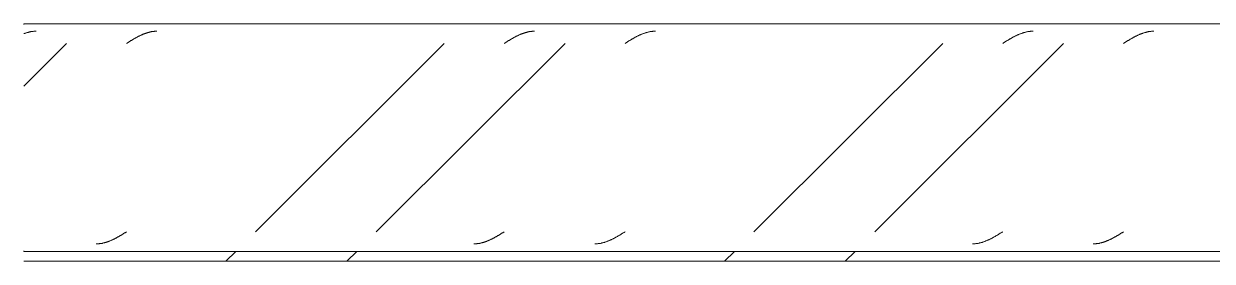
# Model space of a CAD drawing. Header units: centimetres. Extents: x -6111 to 13767, y -285 to 1600.
# Drawn here: x -5426.3 to -5306.4, y 930.5 to 954.5 of the extents above; entities that cross this region are included whole.
import ezdxf

# ---------------------------------------------------------------- set-up
doc = ezdxf.new("R2010")
doc.units = ezdxf.units.CM
doc.layers.add('S-BEAM', color=7, linetype='Continuous', lineweight=9)
pattern_1 = [(45, (0, 0), (-25.14472, 25.14472), []), (45, (0, 38.1), (-25.14472, 25.14472), [])]

# ---------------------------------------------------------------- blocks, each defined once
blk = doc.blocks.new('FP_38-Elevación Eje 1')
at = {"layer": 'S-BEAM', "color": 9, "true_color": 0xc0c0c0}
for p, q in [((-5426.34, 953.53), (-5426.29, 953.54)), ((-5426.29, 953.54), (-5426.24, 953.56)), ((-5426.24, 953.56), (-5426.19, 953.58)), ((-5426.19, 953.58), (-5426.15, 953.59)), ((-5426.15, 953.59), (-5426.1, 953.61)), ((-5426.1, 953.61), (-5426.05, 953.62)), ((-5426.05, 953.62), (-5426, 953.64)), ((-5426, 953.64), (-5425.95, 953.65)), ((-5425.95, 953.65), (-5425.91, 953.66)), ((-5425.91, 953.66), (-5425.86, 953.68)), ((-5425.86, 953.68), (-5425.81, 953.69)), ((-5425.81, 953.69), (-5425.76, 953.7)), ((-5425.76, 953.7), (-5425.71, 953.71)), ((-5425.71, 953.71), (-5425.67, 953.72)), ((-5425.67, 953.72), (-5425.62, 953.73)), ((-5425.62, 953.73), (-5425.57, 953.74)), ((-5425.57, 953.74), (-5425.52, 953.74)), ((-5425.52, 953.74), (-5425.48, 953.75)), ((-5425.48, 953.75), (-5425.43, 953.76)), ((-5425.43, 953.76), (-5425.38, 953.76)), ((-5425.38, 953.76), (-5425.33, 953.77)), ((-5425.33, 953.77), (-5425.28, 953.77)), ((-5425.28, 953.77), (-5425.24, 953.77)), ((-5425.24, 953.77), (-5425.19, 953.78)), ((-5425.19, 953.78), (-5425.14, 953.78)), ((-5425.14, 953.78), (-5425.09, 953.78)), ((-5414.9, 953.18), (-5414.85, 953.21)), ((-5414.85, 953.21), (-5414.8, 953.23)), ((-5414.8, 953.23), (-5414.75, 953.26)), ((-5414.75, 953.26), (-5414.7, 953.28)), ((-5414.7, 953.28), (-5414.65, 953.31)), ((-5414.65, 953.31), (-5414.6, 953.33)), ((-5414.6, 953.33), (-5414.56, 953.35)), ((-5414.56, 953.35), (-5414.51, 953.38)), ((-5414.51, 953.38), (-5414.46, 953.4)), ((-5414.46, 953.4), (-5414.41, 953.42)), ((-5414.41, 953.42), (-5414.36, 953.44)), ((-5414.36, 953.44), (-5414.31, 953.46)), ((-5414.31, 953.46), (-5414.26, 953.48)), ((-5414.26, 953.48), (-5414.21, 953.5)), ((-5414.21, 953.5), (-5414.17, 953.52)), ((-5414.17, 953.52), (-5414.12, 953.54)), ((-5414.12, 953.54), (-5414.07, 953.55)), ((-5414.07, 953.55), (-5414.02, 953.57)), ((-5414.02, 953.57), (-5413.97, 953.59)), ((-5413.97, 953.59), (-5413.92, 953.6)), ((-5413.92, 953.6), (-5413.87, 953.62)), ((-5413.87, 953.62), (-5413.83, 953.63)), ((-5413.83, 953.63), (-5413.78, 953.65)), ((-5413.78, 953.65), (-5413.73, 953.66)), ((-5413.73, 953.66), (-5413.68, 953.67)), ((-5413.68, 953.67), (-5413.63, 953.69)), ((-5413.63, 953.69), (-5413.58, 953.7)), ((-5413.58, 953.7), (-5413.53, 953.71)), ((-5413.53, 953.71), (-5413.49, 953.72)), ((-5413.49, 953.72), (-5413.44, 953.73)), ((-5413.44, 953.73), (-5413.39, 953.73)), ((-5413.39, 953.73), (-5413.34, 953.74)), ((-5413.34, 953.74), (-5413.29, 953.75)), ((-5413.29, 953.75), (-5413.24, 953.76)), ((-5413.24, 953.76), (-5413.19, 953.76)), ((-5413.19, 953.76), (-5413.15, 953.77)), ((-5413.15, 953.77), (-5413.1, 953.77)), ((-5413.1, 953.77), (-5413.05, 953.77)), ((-5413.05, 953.77), (-5413, 953.78)), ((-5413, 953.78), (-5412.95, 953.78)), ((-5412.95, 953.78), (-5412.9, 953.78)), ((-5376.8, 953.18), (-5376.75, 953.21)), ((-5376.75, 953.21), (-5376.7, 953.23)), ((-5376.7, 953.23), (-5376.65, 953.26)), ((-5376.65, 953.26), (-5376.6, 953.28)), ((-5376.6, 953.28), (-5376.55, 953.31)), ((-5376.55, 953.31), (-5376.5, 953.33)), ((-5376.5, 953.33), (-5376.46, 953.35)), ((-5376.46, 953.35), (-5376.41, 953.38)), ((-5376.41, 953.38), (-5376.36, 953.4)), ((-5376.36, 953.4), (-5376.31, 953.42)), ((-5376.31, 953.42), (-5376.26, 953.44)), ((-5376.26, 953.44), (-5376.21, 953.46)), ((-5376.21, 953.46), (-5376.16, 953.48)), ((-5376.16, 953.48), (-5376.11, 953.5)), ((-5376.11, 953.5), (-5376.07, 953.52)), ((-5376.07, 953.52), (-5376.02, 953.54)), ((-5376.02, 953.54), (-5375.97, 953.55)), ((-5375.97, 953.55), (-5375.92, 953.57)), ((-5375.92, 953.57), (-5375.87, 953.59)), ((-5375.87, 953.59), (-5375.82, 953.6)), ((-5375.82, 953.6), (-5375.77, 953.62)), ((-5375.77, 953.62), (-5375.73, 953.63)), ((-5375.73, 953.63), (-5375.68, 953.65)), ((-5375.68, 953.65), (-5375.63, 953.66)), ((-5375.63, 953.66), (-5375.58, 953.67)), ((-5375.58, 953.67), (-5375.53, 953.69)), ((-5375.53, 953.69), (-5375.48, 953.7)), ((-5375.48, 953.7), (-5375.43, 953.71)), ((-5375.43, 953.71), (-5375.39, 953.72)), ((-5375.39, 953.72), (-5375.34, 953.73)), ((-5375.34, 953.73), (-5375.29, 953.73)), ((-5375.29, 953.73), (-5375.24, 953.74)), ((-5375.24, 953.74), (-5375.19, 953.75)), ((-5375.19, 953.75), (-5375.14, 953.76)), ((-5375.14, 953.76), (-5375.09, 953.76)), ((-5375.09, 953.76), (-5375.05, 953.77)), ((-5375.05, 953.77), (-5375, 953.77)), ((-5375, 953.77), (-5374.95, 953.77)), ((-5374.95, 953.77), (-5374.9, 953.78)), ((-5374.9, 953.78), (-5374.85, 953.78)), ((-5374.85, 953.78), (-5374.8, 953.78)), ((-5364.61, 953.18), (-5364.56, 953.21)), ((-5364.56, 953.21), (-5364.51, 953.23)), ((-5364.51, 953.23), (-5364.46, 953.26)), ((-5364.46, 953.26), (-5364.41, 953.28)), ((-5364.41, 953.28), (-5364.36, 953.31)), ((-5364.36, 953.31), (-5364.31, 953.33)), ((-5364.31, 953.33), (-5364.27, 953.35)), ((-5364.27, 953.35), (-5364.22, 953.38)), ((-5364.22, 953.38), (-5364.17, 953.4)), ((-5364.17, 953.4), (-5364.12, 953.42)), ((-5364.12, 953.42), (-5364.07, 953.44)), ((-5364.07, 953.44), (-5364.02, 953.46)), ((-5364.02, 953.46), (-5363.97, 953.48)), ((-5363.97, 953.48), (-5363.93, 953.5)), ((-5363.93, 953.5), (-5363.88, 953.52)), ((-5363.88, 953.52), (-5363.83, 953.54)), ((-5363.83, 953.54), (-5363.78, 953.55)), ((-5363.78, 953.55), (-5363.73, 953.57)), ((-5363.73, 953.57), (-5363.68, 953.59)), ((-5363.68, 953.59), (-5363.63, 953.6)), ((-5363.63, 953.6), (-5363.59, 953.62)), ((-5363.59, 953.62), (-5363.54, 953.63)), ((-5363.54, 953.63), (-5363.49, 953.65)), ((-5363.49, 953.65), (-5363.44, 953.66)), ((-5363.44, 953.66), (-5363.39, 953.67)), ((-5363.39, 953.67), (-5363.34, 953.69)), ((-5363.34, 953.69), (-5363.29, 953.7)), ((-5363.29, 953.7), (-5363.25, 953.71)), ((-5363.25, 953.71), (-5363.2, 953.72)), ((-5363.2, 953.72), (-5363.15, 953.73)), ((-5363.15, 953.73), (-5363.1, 953.73)), ((-5363.1, 953.73), (-5363.05, 953.74)), ((-5363.05, 953.74), (-5363, 953.75)), ((-5363, 953.75), (-5362.95, 953.76)), ((-5362.95, 953.76), (-5362.91, 953.76)), ((-5362.91, 953.76), (-5362.86, 953.77)), ((-5362.86, 953.77), (-5362.81, 953.77)), ((-5362.81, 953.77), (-5362.76, 953.77)), ((-5362.76, 953.77), (-5362.71, 953.78)), ((-5362.71, 953.78), (-5362.66, 953.78)), ((-5362.66, 953.78), (-5362.61, 953.78)), ((-5326.51, 953.18), (-5326.46, 953.21)), ((-5326.46, 953.21), (-5326.41, 953.23)), ((-5326.41, 953.23), (-5326.36, 953.26)), ((-5326.36, 953.26), (-5326.31, 953.28)), ((-5326.31, 953.28), (-5326.26, 953.31)), ((-5326.26, 953.31), (-5326.21, 953.33)), ((-5326.21, 953.33), (-5326.17, 953.35)), ((-5326.17, 953.35), (-5326.12, 953.38)), ((-5326.12, 953.38), (-5326.07, 953.4)), ((-5326.07, 953.4), (-5326.02, 953.42)), ((-5326.02, 953.42), (-5325.97, 953.44)), ((-5325.97, 953.44), (-5325.92, 953.46)), ((-5325.92, 953.46), (-5325.87, 953.48)), ((-5325.87, 953.48), (-5325.83, 953.5)), ((-5325.83, 953.5), (-5325.78, 953.52)), ((-5325.78, 953.52), (-5325.73, 953.54)), ((-5325.73, 953.54), (-5325.68, 953.55)), ((-5325.68, 953.55), (-5325.63, 953.57)), ((-5325.63, 953.57), (-5325.58, 953.59)), ((-5325.58, 953.59), (-5325.53, 953.6)), ((-5325.53, 953.6), (-5325.49, 953.62)), ((-5325.49, 953.62), (-5325.44, 953.63)), ((-5325.44, 953.63), (-5325.39, 953.65)), ((-5325.39, 953.65), (-5325.34, 953.66)), ((-5325.34, 953.66), (-5325.29, 953.67)), ((-5325.29, 953.67), (-5325.24, 953.69)), ((-5325.24, 953.69), (-5325.19, 953.7)), ((-5325.19, 953.7), (-5325.15, 953.71)), ((-5325.15, 953.71), (-5325.1, 953.72)), ((-5325.1, 953.72), (-5325.05, 953.73)), ((-5325.05, 953.73), (-5325, 953.73)), ((-5325, 953.73), (-5324.95, 953.74)), ((-5324.95, 953.74), (-5324.9, 953.75)), ((-5324.9, 953.75), (-5324.85, 953.76)), ((-5324.85, 953.76), (-5324.81, 953.76)), ((-5324.81, 953.76), (-5324.76, 953.77)), ((-5324.76, 953.77), (-5324.71, 953.77)), ((-5324.71, 953.77), (-5324.66, 953.77)), ((-5324.66, 953.77), (-5324.61, 953.78)), ((-5324.61, 953.78), (-5324.56, 953.78)), ((-5324.56, 953.78), (-5324.51, 953.78)), ((-5314.32, 953.18), (-5314.27, 953.21)), ((-5314.27, 953.21), (-5314.22, 953.23)), ((-5314.22, 953.23), (-5314.17, 953.26)), ((-5314.17, 953.26), (-5314.12, 953.28)), ((-5314.12, 953.28), (-5314.07, 953.31)), ((-5314.07, 953.31), (-5314.02, 953.33)), ((-5314.02, 953.33), (-5313.98, 953.35)), ((-5313.98, 953.35), (-5313.93, 953.38)), ((-5313.93, 953.38), (-5313.88, 953.4)), ((-5313.88, 953.4), (-5313.83, 953.42)), ((-5313.83, 953.42), (-5313.78, 953.44)), ((-5313.78, 953.44), (-5313.73, 953.46)), ((-5313.73, 953.46), (-5313.68, 953.48)), ((-5313.68, 953.48), (-5313.64, 953.5)), ((-5313.64, 953.5), (-5313.59, 953.52)), ((-5313.59, 953.52), (-5313.54, 953.54)), ((-5313.54, 953.54), (-5313.49, 953.55)), ((-5313.49, 953.55), (-5313.44, 953.57)), ((-5313.44, 953.57), (-5313.39, 953.59)), ((-5313.39, 953.59), (-5313.34, 953.6)), ((-5313.34, 953.6), (-5313.3, 953.62)), ((-5313.3, 953.62), (-5313.25, 953.63)), ((-5313.25, 953.63), (-5313.2, 953.65)), ((-5313.2, 953.65), (-5313.15, 953.66)), ((-5313.15, 953.66), (-5313.1, 953.67)), ((-5313.1, 953.67), (-5313.05, 953.69)), ((-5313.05, 953.69), (-5313, 953.7)), ((-5313, 953.7), (-5312.96, 953.71)), ((-5312.96, 953.71), (-5312.91, 953.72)), ((-5312.91, 953.72), (-5312.86, 953.73)), ((-5312.86, 953.73), (-5312.81, 953.73)), ((-5312.81, 953.73), (-5312.76, 953.74)), ((-5312.76, 953.74), (-5312.71, 953.75)), ((-5312.71, 953.75), (-5312.66, 953.76)), ((-5312.66, 953.76), (-5312.62, 953.76)), ((-5312.62, 953.76), (-5312.57, 953.77)), ((-5312.57, 953.77), (-5312.52, 953.77)), ((-5312.52, 953.77), (-5312.47, 953.77)), ((-5312.47, 953.77), (-5312.42, 953.78)), ((-5312.42, 953.78), (-5312.37, 953.78)), ((-5312.37, 953.78), (-5312.32, 953.78)), ((-5415.96, 952.55), (-5415.92, 952.58)), ((-5415.92, 952.58), (-5415.87, 952.61)), ((-5415.87, 952.61), (-5415.82, 952.64)), ((-5415.82, 952.64), (-5415.77, 952.67)), ((-5415.77, 952.67), (-5415.72, 952.7)), ((-5415.72, 952.7), (-5415.67, 952.73)), ((-5415.67, 952.73), (-5415.62, 952.76)), ((-5415.62, 952.76), (-5415.58, 952.79)), ((-5415.58, 952.79), (-5415.53, 952.82)), ((-5415.53, 952.82), (-5415.48, 952.85)), ((-5415.48, 952.85), (-5415.43, 952.88)), ((-5415.43, 952.88), (-5415.38, 952.91)), ((-5415.38, 952.91), (-5415.33, 952.94)), ((-5415.33, 952.94), (-5415.28, 952.96)), ((-5415.28, 952.96), (-5415.24, 952.99)), ((-5415.24, 952.99), (-5415.19, 953.02)), ((-5415.19, 953.02), (-5415.14, 953.05)), ((-5415.14, 953.05), (-5415.09, 953.08)), ((-5415.09, 953.08), (-5415.04, 953.1)), ((-5415.04, 953.1), (-5414.99, 953.13)), ((-5414.99, 953.13), (-5414.94, 953.16)), ((-5414.94, 953.16), (-5414.9, 953.18)), ((-5377.86, 952.55), (-5377.82, 952.58)), ((-5377.82, 952.58), (-5377.77, 952.61)), ((-5377.77, 952.61), (-5377.72, 952.64)), ((-5377.72, 952.64), (-5377.67, 952.67)), ((-5377.67, 952.67), (-5377.62, 952.7)), ((-5377.62, 952.7), (-5377.57, 952.73)), ((-5377.57, 952.73), (-5377.52, 952.76)), ((-5377.52, 952.76), (-5377.48, 952.79)), ((-5377.48, 952.79), (-5377.43, 952.82)), ((-5377.43, 952.82), (-5377.38, 952.85)), ((-5377.38, 952.85), (-5377.33, 952.88)), ((-5377.33, 952.88), (-5377.28, 952.91)), ((-5377.28, 952.91), (-5377.23, 952.94)), ((-5377.23, 952.94), (-5377.18, 952.96)), ((-5377.18, 952.96), (-5377.14, 952.99)), ((-5377.14, 952.99), (-5377.09, 953.02)), ((-5377.09, 953.02), (-5377.04, 953.05)), ((-5377.04, 953.05), (-5376.99, 953.08)), ((-5376.99, 953.08), (-5376.94, 953.1)), ((-5376.94, 953.1), (-5376.89, 953.13)), ((-5376.89, 953.13), (-5376.84, 953.16)), ((-5376.84, 953.16), (-5376.8, 953.18)), ((-5365.68, 952.55), (-5365.63, 952.58)), ((-5365.63, 952.58), (-5365.58, 952.61)), ((-5365.58, 952.61), (-5365.53, 952.64)), ((-5365.53, 952.64), (-5365.48, 952.67)), ((-5365.48, 952.67), (-5365.43, 952.7)), ((-5365.43, 952.7), (-5365.38, 952.73)), ((-5365.38, 952.73), (-5365.33, 952.76)), ((-5365.33, 952.76), (-5365.29, 952.79)), ((-5365.29, 952.79), (-5365.24, 952.82)), ((-5365.24, 952.82), (-5365.19, 952.85)), ((-5365.19, 952.85), (-5365.14, 952.88)), ((-5365.14, 952.88), (-5365.09, 952.91)), ((-5365.09, 952.91), (-5365.04, 952.94)), ((-5365.04, 952.94), (-5364.99, 952.96)), ((-5364.99, 952.96), (-5364.95, 952.99)), ((-5364.95, 952.99), (-5364.9, 953.02)), ((-5364.9, 953.02), (-5364.85, 953.05)), ((-5364.85, 953.05), (-5364.8, 953.08)), ((-5364.8, 953.08), (-5364.75, 953.1)), ((-5364.75, 953.1), (-5364.7, 953.13)), ((-5364.7, 953.13), (-5364.65, 953.16)), ((-5364.65, 953.16), (-5364.61, 953.18)), ((-5327.58, 952.55), (-5327.53, 952.58)), ((-5327.53, 952.58), (-5327.48, 952.61)), ((-5327.48, 952.61), (-5327.43, 952.64)), ((-5327.43, 952.64), (-5327.38, 952.67)), ((-5327.38, 952.67), (-5327.33, 952.7)), ((-5327.33, 952.7), (-5327.28, 952.73)), ((-5327.28, 952.73), (-5327.23, 952.76)), ((-5327.23, 952.76), (-5327.19, 952.79)), ((-5327.19, 952.79), (-5327.14, 952.82)), ((-5327.14, 952.82), (-5327.09, 952.85)), ((-5327.09, 952.85), (-5327.04, 952.88)), ((-5327.04, 952.88), (-5326.99, 952.91)), ((-5326.99, 952.91), (-5326.94, 952.94)), ((-5326.94, 952.94), (-5326.89, 952.96)), ((-5326.89, 952.96), (-5326.85, 952.99)), ((-5326.85, 952.99), (-5326.8, 953.02)), ((-5326.8, 953.02), (-5326.75, 953.05)), ((-5326.75, 953.05), (-5326.7, 953.08)), ((-5326.7, 953.08), (-5326.65, 953.1)), ((-5326.65, 953.1), (-5326.6, 953.13)), ((-5326.6, 953.13), (-5326.55, 953.16)), ((-5326.55, 953.16), (-5326.51, 953.18)), ((-5315.39, 952.55), (-5315.34, 952.58)), ((-5315.34, 952.58), (-5315.29, 952.61)), ((-5315.29, 952.61), (-5315.24, 952.64)), ((-5315.24, 952.64), (-5315.19, 952.67)), ((-5315.19, 952.67), (-5315.14, 952.7)), ((-5315.14, 952.7), (-5315.09, 952.73)), ((-5315.09, 952.73), (-5315.05, 952.76)), ((-5315.05, 952.76), (-5315, 952.79)), ((-5315, 952.79), (-5314.95, 952.82)), ((-5314.95, 952.82), (-5314.9, 952.85)), ((-5314.9, 952.85), (-5314.85, 952.88)), ((-5314.85, 952.88), (-5314.8, 952.91)), ((-5314.8, 952.91), (-5314.75, 952.94)), ((-5314.75, 952.94), (-5314.71, 952.96)), ((-5314.71, 952.96), (-5314.66, 952.99)), ((-5314.66, 952.99), (-5314.61, 953.02)), ((-5314.61, 953.02), (-5314.56, 953.05)), ((-5314.56, 953.05), (-5314.51, 953.08)), ((-5314.51, 953.08), (-5314.46, 953.1)), ((-5314.46, 953.1), (-5314.41, 953.13)), ((-5314.41, 953.13), (-5314.37, 953.16)), ((-5314.37, 953.16), (-5314.32, 953.18))]:
    blk.add_line(p, q, dxfattribs=at)
blk = doc.blocks.new('FP_39-Elevación Eje 1')
at = {"layer": 'S-BEAM', "color": 9, "true_color": 0xc0c0c0}
for p, q in [((-5417.18, 932.8), (-5417.13, 932.83)), ((-5417.13, 932.83), (-5417.08, 932.85)), ((-5417.08, 932.85), (-5417.03, 932.88)), ((-5417.03, 932.88), (-5416.99, 932.9)), ((-5416.99, 932.9), (-5416.94, 932.93)), ((-5416.94, 932.93), (-5416.89, 932.96)), ((-5416.89, 932.96), (-5416.84, 932.99)), ((-5416.84, 932.99), (-5416.79, 933.01)), ((-5416.79, 933.01), (-5416.74, 933.04)), ((-5416.74, 933.04), (-5416.69, 933.07)), ((-5416.69, 933.07), (-5416.64, 933.1)), ((-5416.64, 933.1), (-5416.6, 933.13)), ((-5416.6, 933.13), (-5416.55, 933.15)), ((-5416.55, 933.15), (-5416.5, 933.18)), ((-5416.5, 933.18), (-5416.45, 933.21)), ((-5416.45, 933.21), (-5416.4, 933.24)), ((-5416.4, 933.24), (-5416.35, 933.27)), ((-5416.35, 933.27), (-5416.3, 933.3)), ((-5416.3, 933.3), (-5416.26, 933.33)), ((-5416.26, 933.33), (-5416.21, 933.36)), ((-5416.21, 933.36), (-5416.16, 933.39)), ((-5416.16, 933.39), (-5416.11, 933.42)), ((-5416.11, 933.42), (-5416.06, 933.45)), ((-5416.06, 933.45), (-5416.01, 933.48)), ((-5416.01, 933.48), (-5415.96, 933.51)), ((-5379.08, 932.8), (-5379.03, 932.83)), ((-5379.03, 932.83), (-5378.98, 932.85)), ((-5378.98, 932.85), (-5378.93, 932.88)), ((-5378.93, 932.88), (-5378.89, 932.9)), ((-5378.89, 932.9), (-5378.84, 932.93)), ((-5378.84, 932.93), (-5378.79, 932.96)), ((-5378.79, 932.96), (-5378.74, 932.99)), ((-5378.74, 932.99), (-5378.69, 933.01)), ((-5378.69, 933.01), (-5378.64, 933.04)), ((-5378.64, 933.04), (-5378.59, 933.07)), ((-5378.59, 933.07), (-5378.54, 933.1)), ((-5378.54, 933.1), (-5378.5, 933.13)), ((-5378.5, 933.13), (-5378.45, 933.15)), ((-5378.45, 933.15), (-5378.4, 933.18)), ((-5378.4, 933.18), (-5378.35, 933.21)), ((-5378.35, 933.21), (-5378.3, 933.24)), ((-5378.3, 933.24), (-5378.25, 933.27)), ((-5378.25, 933.27), (-5378.2, 933.3)), ((-5378.2, 933.3), (-5378.16, 933.33)), ((-5378.16, 933.33), (-5378.11, 933.36)), ((-5378.11, 933.36), (-5378.06, 933.39)), ((-5378.06, 933.39), (-5378.01, 933.42)), ((-5378.01, 933.42), (-5377.96, 933.45)), ((-5377.96, 933.45), (-5377.91, 933.48)), ((-5377.91, 933.48), (-5377.86, 933.51)), ((-5366.89, 932.8), (-5366.84, 932.83)), ((-5366.84, 932.83), (-5366.79, 932.85)), ((-5366.79, 932.85), (-5366.74, 932.88)), ((-5366.74, 932.88), (-5366.7, 932.9)), ((-5366.7, 932.9), (-5366.65, 932.93)), ((-5366.65, 932.93), (-5366.6, 932.96)), ((-5366.6, 932.96), (-5366.55, 932.99)), ((-5366.55, 932.99), (-5366.5, 933.01)), ((-5366.5, 933.01), (-5366.45, 933.04)), ((-5366.45, 933.04), (-5366.4, 933.07)), ((-5366.4, 933.07), (-5366.36, 933.1)), ((-5366.36, 933.1), (-5366.31, 933.13)), ((-5366.31, 933.13), (-5366.26, 933.15)), ((-5366.26, 933.15), (-5366.21, 933.18)), ((-5366.21, 933.18), (-5366.16, 933.21)), ((-5366.16, 933.21), (-5366.11, 933.24)), ((-5366.11, 933.24), (-5366.06, 933.27)), ((-5366.06, 933.27), (-5366.02, 933.3)), ((-5366.02, 933.3), (-5365.97, 933.33)), ((-5365.97, 933.33), (-5365.92, 933.36)), ((-5365.92, 933.36), (-5365.87, 933.39)), ((-5365.87, 933.39), (-5365.82, 933.42)), ((-5365.82, 933.42), (-5365.77, 933.45)), ((-5365.77, 933.45), (-5365.72, 933.48)), ((-5365.72, 933.48), (-5365.68, 933.51)), ((-5328.79, 932.8), (-5328.74, 932.83)), ((-5328.74, 932.83), (-5328.69, 932.85)), ((-5328.69, 932.85), (-5328.64, 932.88)), ((-5328.64, 932.88), (-5328.6, 932.9)), ((-5328.6, 932.9), (-5328.55, 932.93)), ((-5328.55, 932.93), (-5328.5, 932.96)), ((-5328.5, 932.96), (-5328.45, 932.99)), ((-5328.45, 932.99), (-5328.4, 933.01)), ((-5328.4, 933.01), (-5328.35, 933.04)), ((-5328.35, 933.04), (-5328.3, 933.07)), ((-5328.3, 933.07), (-5328.26, 933.1)), ((-5328.26, 933.1), (-5328.21, 933.13)), ((-5328.21, 933.13), (-5328.16, 933.15)), ((-5328.16, 933.15), (-5328.11, 933.18)), ((-5328.11, 933.18), (-5328.06, 933.21)), ((-5328.06, 933.21), (-5328.01, 933.24)), ((-5328.01, 933.24), (-5327.96, 933.27)), ((-5327.96, 933.27), (-5327.92, 933.3)), ((-5327.92, 933.3), (-5327.87, 933.33)), ((-5327.87, 933.33), (-5327.82, 933.36)), ((-5327.82, 933.36), (-5327.77, 933.39)), ((-5327.77, 933.39), (-5327.72, 933.42)), ((-5327.72, 933.42), (-5327.67, 933.45)), ((-5327.67, 933.45), (-5327.62, 933.48)), ((-5327.62, 933.48), (-5327.58, 933.51)), ((-5316.6, 932.8), (-5316.55, 932.83)), ((-5316.55, 932.83), (-5316.5, 932.85)), ((-5316.5, 932.85), (-5316.45, 932.88)), ((-5316.45, 932.88), (-5316.41, 932.9)), ((-5316.41, 932.9), (-5316.36, 932.93)), ((-5316.36, 932.93), (-5316.31, 932.96)), ((-5316.31, 932.96), (-5316.26, 932.99)), ((-5316.26, 932.99), (-5316.21, 933.01)), ((-5316.21, 933.01), (-5316.16, 933.04)), ((-5316.16, 933.04), (-5316.11, 933.07)), ((-5316.11, 933.07), (-5316.07, 933.1)), ((-5316.07, 933.1), (-5316.02, 933.13)), ((-5316.02, 933.13), (-5315.97, 933.15)), ((-5315.97, 933.15), (-5315.92, 933.18)), ((-5315.92, 933.18), (-5315.87, 933.21)), ((-5315.87, 933.21), (-5315.82, 933.24)), ((-5315.82, 933.24), (-5315.77, 933.27)), ((-5315.77, 933.27), (-5315.73, 933.3)), ((-5315.73, 933.3), (-5315.68, 933.33)), ((-5315.68, 933.33), (-5315.63, 933.36)), ((-5315.63, 933.36), (-5315.58, 933.39)), ((-5315.58, 933.39), (-5315.53, 933.42)), ((-5315.53, 933.42), (-5315.48, 933.45)), ((-5315.48, 933.45), (-5315.43, 933.48)), ((-5315.43, 933.48), (-5315.39, 933.51)), ((-5419.03, 932.28), (-5418.98, 932.28)), ((-5418.98, 932.28), (-5418.93, 932.29)), ((-5418.93, 932.29), (-5418.88, 932.29)), ((-5418.88, 932.29), (-5418.83, 932.29)), ((-5418.83, 932.29), (-5418.78, 932.3)), ((-5418.78, 932.3), (-5418.73, 932.3)), ((-5418.73, 932.3), (-5418.69, 932.31)), ((-5418.69, 932.31), (-5418.64, 932.31)), ((-5418.64, 932.31), (-5418.59, 932.32)), ((-5418.59, 932.32), (-5418.54, 932.33)), ((-5418.54, 932.33), (-5418.49, 932.33)), ((-5418.49, 932.33), (-5418.44, 932.34)), ((-5418.44, 932.34), (-5418.39, 932.35)), ((-5418.39, 932.35), (-5418.35, 932.36)), ((-5418.35, 932.36), (-5418.3, 932.38)), ((-5418.3, 932.38), (-5418.25, 932.39)), ((-5418.25, 932.39), (-5418.2, 932.4)), ((-5418.2, 932.4), (-5418.15, 932.41)), ((-5418.15, 932.41), (-5418.1, 932.43)), ((-5418.1, 932.43), (-5418.05, 932.44)), ((-5418.05, 932.44), (-5418.01, 932.46)), ((-5418.01, 932.46), (-5417.96, 932.47)), ((-5417.96, 932.47), (-5417.91, 932.49)), ((-5417.91, 932.49), (-5417.86, 932.51)), ((-5417.86, 932.51), (-5417.81, 932.52)), ((-5417.81, 932.52), (-5417.76, 932.54)), ((-5417.76, 932.54), (-5417.71, 932.56)), ((-5417.71, 932.56), (-5417.67, 932.58)), ((-5417.67, 932.58), (-5417.62, 932.6)), ((-5417.62, 932.6), (-5417.57, 932.62)), ((-5417.57, 932.62), (-5417.52, 932.64)), ((-5417.52, 932.64), (-5417.47, 932.66)), ((-5417.47, 932.66), (-5417.42, 932.69)), ((-5417.42, 932.69), (-5417.37, 932.71)), ((-5417.37, 932.71), (-5417.33, 932.73)), ((-5417.33, 932.73), (-5417.28, 932.75)), ((-5417.28, 932.75), (-5417.23, 932.78)), ((-5417.23, 932.78), (-5417.18, 932.8)), ((-5380.93, 932.28), (-5380.88, 932.28)), ((-5380.88, 932.28), (-5380.83, 932.29)), ((-5380.83, 932.29), (-5380.78, 932.29)), ((-5380.78, 932.29), (-5380.73, 932.29)), ((-5380.73, 932.29), (-5380.68, 932.3)), ((-5380.68, 932.3), (-5380.63, 932.3)), ((-5380.63, 932.3), (-5380.59, 932.31)), ((-5380.59, 932.31), (-5380.54, 932.31)), ((-5380.54, 932.31), (-5380.49, 932.32)), ((-5380.49, 932.32), (-5380.44, 932.33)), ((-5380.44, 932.33), (-5380.39, 932.33)), ((-5380.39, 932.33), (-5380.34, 932.34)), ((-5380.34, 932.34), (-5380.29, 932.35)), ((-5380.29, 932.35), (-5380.25, 932.36)), ((-5380.25, 932.36), (-5380.2, 932.38)), ((-5380.2, 932.38), (-5380.15, 932.39)), ((-5380.15, 932.39), (-5380.1, 932.4)), ((-5380.1, 932.4), (-5380.05, 932.41)), ((-5380.05, 932.41), (-5380, 932.43)), ((-5380, 932.43), (-5379.95, 932.44)), ((-5379.95, 932.44), (-5379.91, 932.46)), ((-5379.91, 932.46), (-5379.86, 932.47)), ((-5379.86, 932.47), (-5379.81, 932.49)), ((-5379.81, 932.49), (-5379.76, 932.51)), ((-5379.76, 932.51), (-5379.71, 932.52)), ((-5379.71, 932.52), (-5379.66, 932.54)), ((-5379.66, 932.54), (-5379.61, 932.56)), ((-5379.61, 932.56), (-5379.57, 932.58)), ((-5379.57, 932.58), (-5379.52, 932.6)), ((-5379.52, 932.6), (-5379.47, 932.62)), ((-5379.47, 932.62), (-5379.42, 932.64)), ((-5379.42, 932.64), (-5379.37, 932.66)), ((-5379.37, 932.66), (-5379.32, 932.69)), ((-5379.32, 932.69), (-5379.27, 932.71)), ((-5379.27, 932.71), (-5379.23, 932.73)), ((-5379.23, 932.73), (-5379.18, 932.75)), ((-5379.18, 932.75), (-5379.13, 932.78)), ((-5379.13, 932.78), (-5379.08, 932.8)), ((-5368.74, 932.28), (-5368.69, 932.28)), ((-5368.69, 932.28), (-5368.64, 932.29)), ((-5368.64, 932.29), (-5368.59, 932.29)), ((-5368.59, 932.29), (-5368.54, 932.29)), ((-5368.54, 932.29), (-5368.49, 932.3)), ((-5368.49, 932.3), (-5368.45, 932.3)), ((-5368.45, 932.3), (-5368.4, 932.31)), ((-5368.4, 932.31), (-5368.35, 932.31)), ((-5368.35, 932.31), (-5368.3, 932.32)), ((-5368.3, 932.32), (-5368.25, 932.33)), ((-5368.25, 932.33), (-5368.2, 932.33)), ((-5368.2, 932.33), (-5368.15, 932.34)), ((-5368.15, 932.34), (-5368.1, 932.35)), ((-5368.1, 932.35), (-5368.06, 932.36)), ((-5368.06, 932.36), (-5368.01, 932.38)), ((-5368.01, 932.38), (-5367.96, 932.39)), ((-5367.96, 932.39), (-5367.91, 932.4)), ((-5367.91, 932.4), (-5367.86, 932.41)), ((-5367.86, 932.41), (-5367.81, 932.43)), ((-5367.81, 932.43), (-5367.76, 932.44)), ((-5367.76, 932.44), (-5367.72, 932.46)), ((-5367.72, 932.46), (-5367.67, 932.47)), ((-5367.67, 932.47), (-5367.62, 932.49)), ((-5367.62, 932.49), (-5367.57, 932.51)), ((-5367.57, 932.51), (-5367.52, 932.52)), ((-5367.52, 932.52), (-5367.47, 932.54)), ((-5367.47, 932.54), (-5367.42, 932.56)), ((-5367.42, 932.56), (-5367.38, 932.58)), ((-5367.38, 932.58), (-5367.33, 932.6)), ((-5367.33, 932.6), (-5367.28, 932.62)), ((-5367.28, 932.62), (-5367.23, 932.64)), ((-5367.23, 932.64), (-5367.18, 932.66)), ((-5367.18, 932.66), (-5367.13, 932.69)), ((-5367.13, 932.69), (-5367.08, 932.71)), ((-5367.08, 932.71), (-5367.04, 932.73)), ((-5367.04, 932.73), (-5366.99, 932.75)), ((-5366.99, 932.75), (-5366.94, 932.78)), ((-5366.94, 932.78), (-5366.89, 932.8)), ((-5330.64, 932.28), (-5330.59, 932.28)), ((-5330.59, 932.28), (-5330.54, 932.29)), ((-5330.54, 932.29), (-5330.49, 932.29)), ((-5330.49, 932.29), (-5330.44, 932.29)), ((-5330.44, 932.29), (-5330.39, 932.3)), ((-5330.39, 932.3), (-5330.35, 932.3)), ((-5330.35, 932.3), (-5330.3, 932.31)), ((-5330.3, 932.31), (-5330.25, 932.31)), ((-5330.25, 932.31), (-5330.2, 932.32)), ((-5330.2, 932.32), (-5330.15, 932.33)), ((-5330.15, 932.33), (-5330.1, 932.33)), ((-5330.1, 932.33), (-5330.05, 932.34)), ((-5330.05, 932.34), (-5330, 932.35)), ((-5330, 932.35), (-5329.96, 932.36)), ((-5329.96, 932.36), (-5329.91, 932.38)), ((-5329.91, 932.38), (-5329.86, 932.39)), ((-5329.86, 932.39), (-5329.81, 932.4)), ((-5329.81, 932.4), (-5329.76, 932.41)), ((-5329.76, 932.41), (-5329.71, 932.43)), ((-5329.71, 932.43), (-5329.66, 932.44)), ((-5329.66, 932.44), (-5329.62, 932.46)), ((-5329.62, 932.46), (-5329.57, 932.47)), ((-5329.57, 932.47), (-5329.52, 932.49)), ((-5329.52, 932.49), (-5329.47, 932.51)), ((-5329.47, 932.51), (-5329.42, 932.52)), ((-5329.42, 932.52), (-5329.37, 932.54)), ((-5329.37, 932.54), (-5329.32, 932.56)), ((-5329.32, 932.56), (-5329.28, 932.58)), ((-5329.28, 932.58), (-5329.23, 932.6)), ((-5329.23, 932.6), (-5329.18, 932.62)), ((-5329.18, 932.62), (-5329.13, 932.64)), ((-5329.13, 932.64), (-5329.08, 932.66)), ((-5329.08, 932.66), (-5329.03, 932.69)), ((-5329.03, 932.69), (-5328.98, 932.71)), ((-5328.98, 932.71), (-5328.94, 932.73)), ((-5328.94, 932.73), (-5328.89, 932.75)), ((-5328.89, 932.75), (-5328.84, 932.78)), ((-5328.84, 932.78), (-5328.79, 932.8)), ((-5318.45, 932.28), (-5318.4, 932.28)), ((-5318.4, 932.28), (-5318.35, 932.29)), ((-5318.35, 932.29), (-5318.3, 932.29)), ((-5318.3, 932.29), (-5318.25, 932.29)), ((-5318.25, 932.29), (-5318.2, 932.3)), ((-5318.2, 932.3), (-5318.16, 932.3)), ((-5318.16, 932.3), (-5318.11, 932.31)), ((-5318.11, 932.31), (-5318.06, 932.31)), ((-5318.06, 932.31), (-5318.01, 932.32)), ((-5318.01, 932.32), (-5317.96, 932.33)), ((-5317.96, 932.33), (-5317.91, 932.33)), ((-5317.91, 932.33), (-5317.86, 932.34)), ((-5317.86, 932.34), (-5317.82, 932.35)), ((-5317.82, 932.35), (-5317.77, 932.36)), ((-5317.77, 932.36), (-5317.72, 932.38)), ((-5317.72, 932.38), (-5317.67, 932.39)), ((-5317.67, 932.39), (-5317.62, 932.4)), ((-5317.62, 932.4), (-5317.57, 932.41)), ((-5317.57, 932.41), (-5317.52, 932.43)), ((-5317.52, 932.43), (-5317.48, 932.44)), ((-5317.48, 932.44), (-5317.43, 932.46)), ((-5317.43, 932.46), (-5317.38, 932.47)), ((-5317.38, 932.47), (-5317.33, 932.49)), ((-5317.33, 932.49), (-5317.28, 932.51)), ((-5317.28, 932.51), (-5317.23, 932.52)), ((-5317.23, 932.52), (-5317.18, 932.54)), ((-5317.18, 932.54), (-5317.14, 932.56)), ((-5317.14, 932.56), (-5317.09, 932.58)), ((-5317.09, 932.58), (-5317.04, 932.6)), ((-5317.04, 932.6), (-5316.99, 932.62)), ((-5316.99, 932.62), (-5316.94, 932.64)), ((-5316.94, 932.64), (-5316.89, 932.66)), ((-5316.89, 932.66), (-5316.84, 932.69)), ((-5316.84, 932.69), (-5316.79, 932.71)), ((-5316.79, 932.71), (-5316.75, 932.73)), ((-5316.75, 932.73), (-5316.7, 932.75)), ((-5316.7, 932.75), (-5316.65, 932.78)), ((-5316.65, 932.78), (-5316.6, 932.8))]:
    blk.add_line(p, q, dxfattribs=at)
blk = doc.blocks.new('M_W Shapes - 150 x 250-V37-Elevación Eje 1')
at = {"layer": 'S-BEAM', "true_color": 0xc0c0c0}
h = blk.add_hatch(dxfattribs=at)
h.set_pattern_fill('FP_3', color=9, style=0, pattern_type=2)
h.set_pattern_definition(pattern_1)
h.paths.add_polyline_path([(-5133.84, 933.51), (-4778.08, 933.51), (-4778.08, 952.55), (-5426.34, 952.55), (-5426.34, 933.51), (-5194.03, 933.51)])
h = blk.add_hatch(dxfattribs=at)
h.set_pattern_fill('FP_3', color=9, style=0, pattern_type=2)
h.set_pattern_definition(pattern_1)
h.paths.add_polyline_path([(-4778.08, 930.53), (-4778.08, 931.53), (-5426.34, 931.53), (-5426.34, 930.53), (-4802.8, 930.53)])
at = {"layer": 'S-BEAM'}
for p, q in [((-5426.34, 954.46), (-5426.34, 954.53)), ((-5426.34, 954.53), (-4778.08, 954.53)), ((-5426.34, 931.53), (-5426.34, 931.6)), ((-5426.34, 931.53), (-4778.08, 931.53)), ((-5426.34, 930.53), (-4778.08, 930.53))]:
    blk.add_line(p, q, dxfattribs=at)
for name in ['FP_38-Elevación Eje 1', 'FP_39-Elevación Eje 1']:
    blk.add_blockref(name, (0, 0), dxfattribs=at)

msp = doc.modelspace()

# ---------------------------------------------------------------- block references
at = {"layer": 'S-BEAM'}
msp.add_blockref('M_W Shapes - 150 x 250-V37-Elevación Eje 1', (0, 0), dxfattribs=at)

doc.saveas('drawing.dxf')
